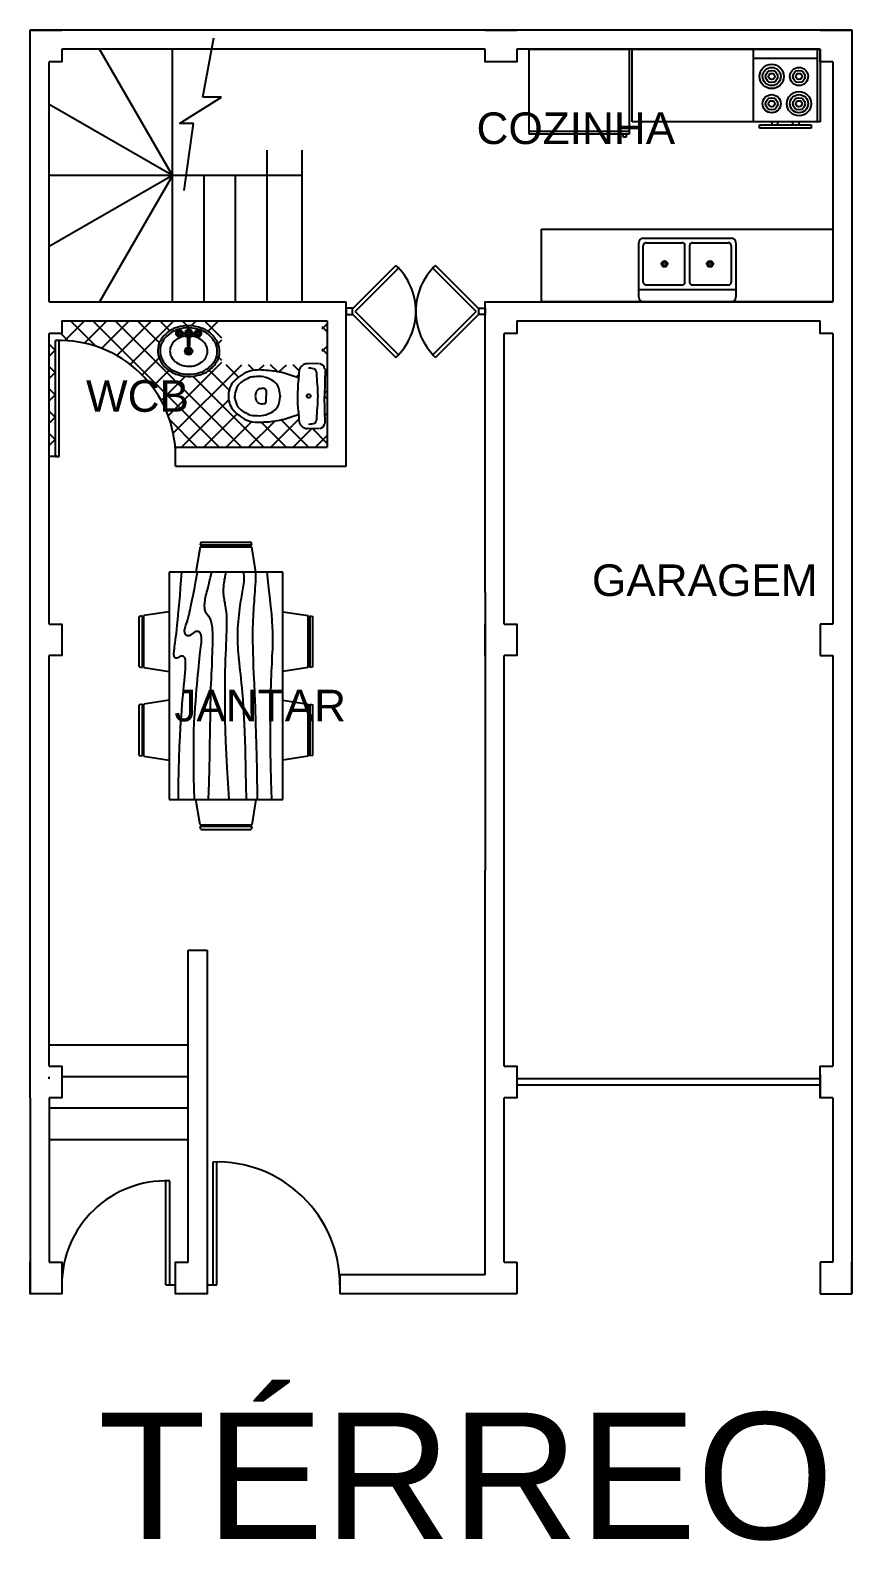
# Model space of a CAD drawing. Header units: millimetres. Extents: x 56 to 278, y 60 to 182.
# Drawn here: x 55.9 to 120.9, y 60.4 to 180 of the extents above; entities that cross this region are included whole.
import ezdxf

# ---------------------------------------------------------------- set-up
doc = ezdxf.new("R2010")
doc.units = ezdxf.units.MM
doc.header["$MEASUREMENT"] = 0
doc.styles.add('Sandra2', font='arial.ttf')

msp = doc.modelspace()

# ---------------------------------------------------------------- linework, layer by layer
at = {"color": 5}
for p, q in [((55.88, 95.5), (55.88, 180)), ((120.88, 180), (55.88, 180)), ((120.88, 180), (120.88, 95.5)), ((91.88, 178.5), (58.38, 178.5)), ((118.38, 178.5), (94.38, 178.5)), ((57.38, 158.5), (57.38, 177.5)), ((119.38, 177.5), (119.38, 158.5)), ((57.38, 158.5), (80.88, 158.5)), ((80.88, 145.5), (80.88, 158.5)), ((91.88, 135.5), (91.88, 158.5)), ((58.38, 157), (67.38, 157)), ((58.38, 157), (79.38, 157)), ((58.38, 157), (58.38, 156)), ((79.38, 157), (79.38, 147)), ((94.38, 157), (99.38, 157)), ((94.38, 157), (101.88, 157)), ((94.38, 157), (99.38, 157)), ((101.88, 157), (118.38, 157)), ((57.38, 149), (57.38, 156)), ((57.38, 136.5), (57.38, 156)), ((58.38, 156), (57.38, 156)), ((93.38, 133), (93.38, 156)), ((119.38, 156), (119.38, 133)), ((57.38, 141.5), (57.38, 149)), ((67.38, 147), (79.38, 147)), ((67.38, 145.5), (67.38, 147)), ((67.38, 145.5), (80.88, 145.5)), ((57.38, 133), (57.38, 140)), ((91.88, 135.5), (91.88, 113.5)), ((119.38, 133), (118.38, 133)), ((118.38, 133), (118.38, 130.5)), ((57.38, 108), (57.38, 130.5)), ((93.38, 98), (93.38, 130.5)), ((118.38, 130.5), (119.38, 130.5)), ((119.38, 130.5), (119.38, 119.35)), ((119.38, 119.35), (119.38, 102.35)), ((91.88, 81.5), (91.88, 113.5)), ((57.38, 98), (57.38, 108)), ((68.38, 107.18), (69.88, 107.18)), ((68.38, 82.5), (68.38, 107.18)), ((69.88, 107.18), (69.88, 80)), ((119.38, 102.35), (119.38, 98.85)), ((119.38, 98.85), (119.38, 98)), ((57.38, 97), (57.38, 97.18)), ((118.38, 97.35), (118.38, 95.5)), ((55.88, 95.5), (55.88, 80)), ((57.38, 95.5), (57.38, 82.5)), ((93.38, 82.5), (93.38, 95.5)), ((119.38, 95.5), (118.38, 95.5)), ((119.38, 95.5), (119.38, 82.5)), ((120.88, 95.5), (120.88, 80)), ((93.38, 82.5), (94.38, 82.5)), ((94.38, 82.5), (94.38, 80)), ((119.38, 82.5), (118.38, 82.5)), ((118.38, 82.5), (118.38, 80)), ((120.88, 80), (120.88, 82.5)), ((91.88, 81.5), (80.38, 81.5)), ((80.38, 81.5), (80.38, 80)), ((94.38, 80), (80.38, 80)), ((94.38, 80), (91.88, 80)), ((118.38, 80), (120.88, 80))]:
    msp.add_line(p, q, dxfattribs=at)
for p, q in [((69.53, 174.71), (70.4, 179.39)), ((67.13, 168.5), (61.35, 178.5)), ((67.13, 158.5), (67.13, 178.5)), ((67.68, 172.62), (71.01, 174.71)), ((71.01, 174.71), (69.53, 174.71)), ((67.13, 168.5), (57.38, 174.13)), ((68.79, 172.62), (67.68, 172.62)), ((68.05, 167.32), (68.79, 172.62)), ((74.63, 160.5), (74.63, 170.5)), ((77.38, 160.5), (77.38, 170.5)), ((67.13, 168.5), (57.38, 162.87)), ((77.38, 168.5), (57.38, 168.5)), ((77.38, 168.5), (57.38, 168.5)), ((67.13, 168.5), (61.35, 158.5)), ((69.63, 158.5), (69.63, 168.5)), ((72.13, 158.5), (72.13, 168.5)), ((74.63, 158.5), (74.63, 168.5)), ((77.38, 158.5), (77.38, 168.5)), ((58.61, 155.44), (60.17, 157)), ((61.09, 154.98), (59.06, 157)), ((60.17, 155.23), (61.94, 157)), ((70.83, 147), (60.83, 157)), ((61.52, 154.82), (63.7, 157)), ((72.6, 147), (62.6, 157)), ((62.72, 154.25), (65.47, 157)), ((63.78, 153.54), (67.24, 157)), ((66.1, 155.27), (64.37, 157)), ((66.92, 156.21), (66.13, 157)), ((68.29, 156.61), (67.9, 157)), ((68.61, 156.6), (69.01, 157)), ((69.94, 156.16), (70.78, 157)), ((78.98, 156.37), (79.38, 156.76)), ((58.87, 155.42), (58.3, 156)), ((70.74, 155.2), (71.03, 155.49)), ((79.38, 156.13), (78.98, 156.53)), ((57.88, 154.65), (57.38, 155.15)), ((78.98, 154.6), (79.38, 154.99)), ((79.38, 154.36), (78.98, 154.76)), ((57.88, 152.88), (57.38, 153.38)), ((64.72, 152.71), (66.07, 154.06)), ((65.54, 151.77), (66.85, 153.08)), ((66.79, 149.48), (71.03, 153.72)), ((67.19, 148.11), (72.61, 153.53)), ((71.62, 151.52), (70.04, 153.09)), ((71.03, 153.87), (70.79, 154.11)), ((72.36, 152.55), (71.37, 153.53)), ((73.58, 153.09), (73.14, 153.53)), ((73.96, 153.11), (74.38, 153.53)), ((75.47, 152.97), (74.9, 153.53)), ((75.56, 152.95), (76.15, 153.53)), ((77.15, 153.05), (76.67, 153.53)), ((57.38, 152.44), (57.88, 152.94)), ((66.23, 150.69), (68.16, 152.61)), ((74.37, 147), (68.75, 152.62)), ((76.92, 152.54), (77.12, 152.74)), ((79.38, 152.6), (79.2, 152.78)), ((57.88, 151.12), (57.38, 151.62)), ((57.38, 150.67), (57.88, 151.17)), ((67.85, 147), (71.58, 150.74)), ((79.16, 151.25), (79.38, 151.46)), ((79.38, 150.83), (79.16, 151.05)), ((57.88, 149.35), (57.38, 149.85)), ((69.61, 147), (72.24, 149.63)), ((79.19, 149.51), (79.38, 149.69)), ((57.38, 148.9), (57.88, 149.4)), ((69.06, 147), (66.91, 149.16)), ((71.38, 147), (73.41, 149.02)), ((73.15, 147), (75.22, 149.07)), ((76.13, 147), (74.16, 148.97)), ((77.9, 147), (75.74, 149.17)), ((76.69, 147), (78.16, 148.47)), ((79.38, 147.29), (78.2, 148.47)), ((57.88, 147.58), (57.38, 148.08)), ((57.38, 147.14), (57.88, 147.64)), ((78.45, 147), (79.38, 147.92)), ((68.38, 99.68), (57.38, 99.68)), ((68.38, 97.18), (58.38, 97.18)), ((68.38, 94.68), (57.38, 94.68)), ((68.38, 92.18), (57.38, 92.18))]:
    msp.add_line(p, q)
at = {"color": 6}
for p, q in [((95.34, 171.78), (95.34, 178.5)), ((95.34, 178.5), (103.26, 178.5)), ((103.26, 178.5), (103.26, 171.78)), ((103.5, 178.5), (118.38, 178.5)), ((103.5, 172.74), (103.5, 178.5)), ((113.1, 172.74), (113.1, 178.5)), ((113.1, 178.5), (118.14, 178.5)), ((118.14, 178.5), (118.14, 172.74)), ((118.38, 178.5), (118.38, 172.74)), ((113.1, 177.78), (118.14, 177.78)), ((118.38, 172.74), (103.5, 172.74)), ((118.14, 172.74), (113.1, 172.74)), ((113.58, 172.26), (113.58, 172.5)), ((113.58, 172.5), (117.66, 172.5)), ((117.66, 172.26), (113.58, 172.26)), ((114.54, 172.74), (114.54, 172.5)), ((115.02, 172.5), (115.02, 172.74)), ((116.22, 172.5), (116.22, 172.74)), ((116.7, 172.74), (116.7, 172.5)), ((117.66, 172.5), (117.66, 172.26)), ((95.34, 172.02), (103.26, 172.02)), ((103.26, 171.78), (95.34, 171.78)), ((102.78, 171.54), (102.78, 171.78)), ((103.02, 171.54), (102.78, 171.54)), ((103.02, 171.78), (103.02, 171.54)), ((96.34, 164.26), (119.38, 164.26)), ((96.34, 158.5), (96.34, 164.26)), ((119.38, 164.26), (119.38, 158.5)), ((104.02, 158.86), (104.02, 163.18)), ((104.38, 163.54), (111.34, 163.54)), ((104.38, 160.06), (104.38, 162.94)), ((104.62, 163.18), (107.44, 163.18)), ((107.68, 160.06), (107.68, 162.94)), ((108.04, 162.94), (108.04, 160.06)), ((108.28, 163.18), (111.1, 163.18)), ((111.34, 162.94), (111.34, 160.06)), ((111.7, 163.18), (111.7, 158.86)), ((111.7, 159.46), (104.02, 159.46)), ((107.44, 159.82), (104.62, 159.82)), ((111.1, 159.82), (108.28, 159.82)), ((119.38, 158.5), (96.34, 158.5)), ((111.34, 158.5), (104.38, 158.5)), ((67.59, 156.03), (67.54, 156.03)), ((67.59, 155.98), (67.54, 155.98)), ((67.66, 156.1), (67.66, 156.15)), ((67.66, 155.9), (67.66, 155.85)), ((67.71, 156.1), (67.71, 156.15)), ((67.71, 155.9), (67.71, 155.85)), ((67.78, 156.03), (67.84, 156.03)), ((67.78, 155.98), (67.84, 155.98)), ((68.31, 155.83), (68.31, 155.1)), ((68.51, 155.1), (68.51, 155.83)), ((69.04, 156.03), (68.99, 156.03)), ((69.04, 155.98), (68.99, 155.98)), ((69.11, 156.1), (69.11, 156.15)), ((69.11, 155.9), (69.11, 155.85)), ((69.16, 156.1), (69.16, 156.15)), ((69.16, 155.9), (69.16, 155.85)), ((69.23, 156.03), (69.29, 156.03)), ((69.23, 155.98), (69.29, 155.98)), ((68.21, 154.6), (68.61, 154.6)), ((68.41, 154.8), (68.41, 154.4))]:
    msp.add_line(p, q, dxfattribs=at)
at = {"color": 1}
for p, q in [((81.38, 157.96), (84.81, 161.39)), ((81.59, 157.75), (85.02, 161.18)), ((91.17, 157.75), (87.74, 161.18)), ((91.38, 157.96), (87.95, 161.39)), ((58.38, 156.98), (58.4, 157)), ((81.38, 157.54), (84.81, 154.11)), ((81.59, 157.75), (85.02, 154.32)), ((91.17, 157.75), (87.74, 154.32)), ((91.38, 157.54), (87.95, 154.11)), ((57.38, 155.98), (57.4, 156)), ((57.88, 146.25), (57.88, 155.45)), ((58.18, 146.25), (58.18, 155.45)), ((67.65, 155.65), (67.74, 155.73)), ((57.44, 146.25), (57.38, 146.31)), ((58.18, 146.25), (57.38, 146.25)), ((67.38, 146.92), (67.35, 146.95)), ((67.37, 146.53), (67.38, 146.53)), ((118.38, 97), (94.38, 97)), ((118.38, 96.5), (94.38, 96.5)), ((70.35, 80.7), (70.35, 90.43)), ((70.65, 80.7), (70.65, 90.43)), ((66.61, 80.7), (66.61, 88.93)), ((66.91, 80.7), (66.91, 88.92)), ((66.61, 80.7), (67.38, 80.7)), ((69.88, 80.7), (70.65, 80.7))]:
    msp.add_line(p, q, dxfattribs=at)
at = {"color": 0}
for p, q in [((71.03, 155.64), (69.67, 157)), ((57.38, 154.21), (57.88, 154.71)), ((74.92, 147), (77.13, 149.22))]:
    msp.add_line(p, q, dxfattribs=at)
at = {"color": 6, "linetype": 'ByBlock'}
for p, q in [((78.73, 153.62), (77.81, 153.6)), ((79.2, 153.2), (79.16, 151.04)), ((72.07, 151.23), (72.07, 151.11)), ((72.07, 151.11), (72.07, 151.03)), ((72.07, 150.97), (72.07, 151.05)), ((72.07, 150.97), (72.07, 151.05)), ((72.07, 150.85), (72.07, 150.97)), ((74.54, 151.52), (74.54, 151.04)), ((74.54, 150.56), (74.54, 151.04)), ((75.66, 151.06), (75.66, 150.97)), ((79.2, 148.87), (79.16, 151.04)), ((78.73, 148.45), (77.81, 148.48))]:
    msp.add_line(p, q, dxfattribs=at)
at = {"color": 1, "linetype": 'Continuous'}
for p, q in [((57.88, 146.25), (58.18, 146.25)), ((66.61, 80.7), (66.91, 80.7))]:
    msp.add_line(p, q, dxfattribs=at)
at = {"color": 6, "linetype": 'Continuous'}
for p, q in [((69.31, 139.11), (68.99, 137.11)), ((69.31, 139.11), (73.42, 139.11)), ((69.37, 139.49), (69.33, 139.24)), ((73.4, 139.24), (69.33, 139.24)), ((69.37, 139.49), (73.37, 139.49)), ((73.4, 139.24), (73.37, 139.49)), ((73.74, 137.11), (73.42, 139.11)), ((66.87, 137.11), (66.87, 119.11)), ((75.87, 137.11), (66.87, 137.11)), ((75.87, 119.11), (75.87, 137.11)), ((66.87, 133.98), (64.87, 133.67)), ((75.86, 133.98), (77.86, 133.67)), ((64.74, 133.65), (64.49, 133.61)), ((64.49, 129.61), (64.49, 133.61)), ((64.74, 133.65), (64.74, 129.57)), ((64.87, 129.55), (64.87, 133.67)), ((77.87, 129.55), (77.87, 133.67)), ((77.99, 133.65), (77.99, 129.57)), ((77.99, 133.65), (78.24, 133.61)), ((78.24, 129.61), (78.24, 133.61)), ((64.49, 129.61), (64.74, 129.57)), ((64.86, 129.55), (66.87, 129.24)), ((77.87, 129.55), (75.86, 129.24)), ((78.24, 129.61), (77.99, 129.57)), ((66.87, 126.98), (64.87, 126.67)), ((75.86, 126.98), (77.86, 126.67)), ((64.74, 126.65), (64.49, 126.61)), ((64.49, 122.61), (64.49, 126.61)), ((64.74, 126.65), (64.74, 122.57)), ((64.87, 122.55), (64.87, 126.67)), ((77.87, 122.55), (77.87, 126.67)), ((77.99, 126.65), (77.99, 122.57)), ((77.99, 126.65), (78.24, 126.61)), ((78.24, 122.61), (78.24, 126.61)), ((64.49, 122.61), (64.74, 122.57)), ((64.86, 122.55), (66.87, 122.24)), ((77.87, 122.55), (75.86, 122.24)), ((78.24, 122.61), (77.99, 122.57)), ((66.87, 119.11), (75.87, 119.11)), ((69.31, 117.11), (68.99, 119.11)), ((73.74, 119.11), (73.42, 117.11)), ((69.31, 117.11), (73.42, 117.11)), ((73.4, 116.99), (69.33, 116.99)), ((69.37, 116.74), (69.33, 116.99)), ((69.37, 116.74), (73.37, 116.74)), ((73.4, 116.99), (73.37, 116.74))]:
    msp.add_line(p, q, dxfattribs=at)
at = {"color": 5}
for points in [[(55.88, 177.5), (55.88, 180), (58.38, 180)], [(91.88, 180), (94.38, 180)], [(118.38, 180), (120.88, 180), (120.88, 177.5)], [(58.38, 178.5), (58.38, 177.5), (57.38, 177.5)], [(94.38, 178.5), (94.38, 177.5), (91.88, 177.5), (91.88, 178.5)], [(119.38, 177.5), (118.38, 177.5), (118.38, 178.5)], [(55.88, 156), (55.88, 158.5)], [(57.38, 158.5), (58.38, 158.5)], [(91.88, 156), (91.88, 158.5), (119.38, 158.5)], [(120.88, 158.5), (120.88, 156)], [(94.38, 157), (94.38, 156), (93.38, 156)], [(119.38, 156), (118.38, 156), (118.38, 157)], [(55.88, 130.5), (55.88, 133)], [(57.38, 133), (58.38, 133), (58.38, 130.5), (57.38, 130.5)], [(91.88, 130.5), (91.88, 130.5), (91.88, 133)], [(93.38, 133), (94.38, 133), (94.38, 130.5), (93.38, 130.5)], [(55.88, 95.5), (55.88, 98)], [(57.38, 98), (58.38, 98), (58.38, 95.5), (57.38, 95.5)], [(91.88, 95.5), (91.88, 98)], [(93.38, 98), (94.38, 98), (94.38, 95.5), (93.38, 95.5)], [(119.38, 95.5), (118.38, 95.5), (118.38, 98), (119.38, 98)], [(120.88, 98), (120.88, 95.5)], [(57.38, 82.5), (58.38, 82.5), (58.38, 80), (55.88, 80), (55.88, 82.5)], [(69.88, 82.5), (69.88, 80), (67.38, 80), (67.38, 82.5), (68.38, 82.5)], [(91.88, 81.5), (91.88, 82.5)]]:
    msp.add_lwpolyline(points, dxfattribs=at)
at = {"color": 1}
for points in [[(80.88, 157.5), (81.38, 157.5), (81.38, 158), (80.88, 158)], [(91.88, 157.5), (91.38, 157.5), (91.38, 158), (91.88, 158)]]:
    msp.add_lwpolyline(points, close=True, dxfattribs=at)
at = {"color": 6, "linetype": 'Continuous'}
for points in [[(67.62, 119.11), (67.62, 120.32), (67.64, 121.41), (67.66, 122.4), (67.69, 123.29), (67.73, 124.1), (67.77, 124.84), (67.82, 125.51), (67.87, 126.12), (67.91, 126.69), (67.96, 127.21), (68, 127.69), (68.04, 128.12), (68.08, 128.51), (68.11, 128.86), (68.14, 129.16), (68.16, 129.42), (68.17, 129.65), (68.17, 129.83), (68.17, 129.98), (68.16, 130.11), (68.15, 130.2), (68.13, 130.28), (68.1, 130.34), (68.07, 130.38), (68.04, 130.42), (68, 130.44), (67.97, 130.46), (67.92, 130.47), (67.88, 130.47), (67.84, 130.47), (67.8, 130.46), (67.76, 130.44), (67.72, 130.43), (67.69, 130.41), (67.65, 130.39), (67.62, 130.36), (67.58, 130.34), (67.55, 130.32), (67.52, 130.31), (67.49, 130.3), (67.46, 130.29), (67.43, 130.29), (67.4, 130.3), (67.37, 130.31), (67.34, 130.33), (67.32, 130.36), (67.3, 130.39), (67.28, 130.42), (67.27, 130.47), (67.26, 130.52), (67.25, 130.57), (67.25, 130.64), (67.25, 130.72), (67.26, 130.82), (67.27, 130.92), (67.28, 131.05), (67.3, 131.19), (67.32, 131.35), (67.35, 131.54), (67.37, 131.75), (67.4, 132), (67.44, 132.27), (67.47, 132.58), (67.51, 132.93), (67.55, 133.33), (67.59, 133.76), (67.64, 134.23), (67.68, 134.74), (67.73, 135.28), (67.77, 135.86), (67.82, 136.47), (67.87, 137.11)], [(68.87, 119.11), (68.83, 120.87), (68.81, 122.32), (68.82, 123.51), (68.83, 124.47), (68.86, 125.25), (68.89, 125.89), (68.93, 126.43), (68.97, 126.91), (69.01, 127.37), (69.04, 127.81), (69.08, 128.22), (69.11, 128.62), (69.15, 128.99), (69.18, 129.35), (69.21, 129.68), (69.24, 129.99), (69.27, 130.27), (69.3, 130.53), (69.33, 130.77), (69.36, 130.99), (69.38, 131.19), (69.4, 131.37), (69.42, 131.53), (69.43, 131.67), (69.43, 131.8), (69.43, 131.91), (69.43, 132), (69.41, 132.08), (69.4, 132.15), (69.38, 132.21), (69.35, 132.26), (69.32, 132.3), (69.29, 132.33), (69.25, 132.36), (69.21, 132.39), (69.17, 132.41), (69.13, 132.42), (69.08, 132.42), (69.04, 132.41), (68.99, 132.4), (68.94, 132.38), (68.9, 132.36), (68.85, 132.33), (68.8, 132.29), (68.76, 132.26), (68.71, 132.22), (68.66, 132.19), (68.62, 132.15), (68.57, 132.12), (68.52, 132.1), (68.48, 132.08), (68.43, 132.07), (68.39, 132.06), (68.34, 132.06), (68.3, 132.07), (68.26, 132.09), (68.22, 132.12), (68.19, 132.16), (68.16, 132.2), (68.13, 132.25), (68.11, 132.31), (68.1, 132.38), (68.09, 132.45), (68.09, 132.53), (68.11, 132.61), (68.13, 132.7), (68.16, 132.8), (68.19, 132.91), (68.24, 133.04), (68.29, 133.19), (68.34, 133.37), (68.4, 133.58), (68.46, 133.82), (68.52, 134.1), (68.59, 134.43), (68.67, 134.82), (68.76, 135.27), (68.87, 135.8), (68.98, 136.41), (69.12, 137.11)], [(69.99, 119.11), (70.03, 120.43), (70.06, 121.59), (70.09, 122.61), (70.1, 123.5), (70.11, 124.29), (70.12, 124.97), (70.13, 125.58), (70.14, 126.13), (70.14, 126.63), (70.16, 127.1), (70.17, 127.53), (70.18, 127.93), (70.19, 128.3), (70.21, 128.67), (70.22, 129.02), (70.24, 129.36), (70.26, 129.7), (70.27, 130.04), (70.28, 130.38), (70.3, 130.7), (70.31, 131.02), (70.32, 131.32), (70.32, 131.6), (70.32, 131.86), (70.32, 132.1), (70.32, 132.32), (70.31, 132.51), (70.29, 132.69), (70.27, 132.84), (70.25, 132.98), (70.23, 133.11), (70.2, 133.22), (70.17, 133.31), (70.13, 133.39), (70.09, 133.47), (70.05, 133.53), (70.01, 133.59), (69.97, 133.65), (69.93, 133.7), (69.89, 133.76), (69.85, 133.81), (69.81, 133.87), (69.78, 133.93), (69.75, 134), (69.73, 134.07), (69.7, 134.15), (69.69, 134.23), (69.68, 134.32), (69.67, 134.42), (69.67, 134.52), (69.68, 134.63), (69.69, 134.75), (69.71, 134.87), (69.73, 135), (69.75, 135.13), (69.78, 135.26), (69.82, 135.39), (69.85, 135.54), (69.9, 135.7), (69.95, 135.9), (70.01, 136.12), (70.07, 136.4), (70.15, 136.72), (70.24, 137.11)], [(71.62, 119.11), (71.53, 120.41), (71.46, 121.61), (71.41, 122.7), (71.36, 123.7), (71.33, 124.61), (71.31, 125.45), (71.3, 126.22), (71.29, 126.92), (71.29, 127.58), (71.29, 128.18), (71.3, 128.74), (71.31, 129.26), (71.32, 129.75), (71.33, 130.2), (71.35, 130.63), (71.37, 131.03), (71.38, 131.41), (71.4, 131.77), (71.41, 132.11), (71.42, 132.43), (71.43, 132.73), (71.43, 133.01), (71.43, 133.27), (71.43, 133.51), (71.42, 133.72), (71.4, 133.92), (71.38, 134.1), (71.36, 134.26), (71.34, 134.42), (71.31, 134.56), (71.29, 134.69), (71.26, 134.82), (71.24, 134.94), (71.22, 135.06), (71.2, 135.18), (71.19, 135.3), (71.18, 135.43), (71.17, 135.55), (71.17, 135.68), (71.18, 135.82), (71.19, 135.96), (71.2, 136.11), (71.22, 136.26), (71.24, 136.4), (71.26, 136.54), (71.29, 136.66), (71.31, 136.77), (71.32, 136.85), (71.34, 136.91), (71.35, 136.96), (71.35, 136.99), (71.36, 137.01), (71.36, 137.03), (71.36, 137.05), (71.37, 137.07), (71.37, 137.11)], [(72.99, 119.11), (72.94, 121.32), (72.9, 123.09), (72.85, 124.49), (72.81, 125.58), (72.76, 126.42), (72.72, 127.05), (72.68, 127.55), (72.64, 127.95), (72.6, 128.33), (72.56, 128.68), (72.53, 129.01), (72.5, 129.32), (72.47, 129.61), (72.44, 129.89), (72.41, 130.16), (72.39, 130.42), (72.36, 130.68), (72.34, 130.93), (72.33, 131.18), (72.31, 131.42), (72.3, 131.67), (72.3, 131.92), (72.3, 132.17), (72.3, 132.42), (72.31, 132.68), (72.33, 132.95), (72.35, 133.21), (72.37, 133.47), (72.4, 133.73), (72.43, 133.98), (72.46, 134.22), (72.49, 134.44), (72.52, 134.66), (72.55, 134.85), (72.58, 135.04), (72.61, 135.22), (72.64, 135.39), (72.67, 135.55), (72.7, 135.71), (72.73, 135.87), (72.76, 136.03), (72.78, 136.19), (72.8, 136.35), (72.81, 136.51), (72.81, 136.67), (72.8, 136.82), (72.78, 136.97), (72.74, 137.11)], [(73.87, 119.11), (73.82, 121.51), (73.77, 123.49), (73.73, 125.12), (73.69, 126.43), (73.65, 127.48), (73.61, 128.33), (73.58, 129.03), (73.55, 129.63), (73.53, 130.18), (73.52, 130.69), (73.51, 131.15), (73.5, 131.59), (73.5, 131.98), (73.5, 132.35), (73.5, 132.69), (73.51, 133.01), (73.52, 133.3), (73.53, 133.58), (73.54, 133.84), (73.56, 134.09), (73.57, 134.34), (73.59, 134.58), (73.61, 134.82), (73.63, 135.07), (73.65, 135.32), (73.67, 135.58), (73.68, 135.84), (73.7, 136.11), (73.72, 136.37), (73.73, 136.62), (73.74, 136.87), (73.74, 137.11)], [(74.99, 119.11), (74.95, 120.59), (74.92, 121.85), (74.9, 122.93), (74.88, 123.84), (74.88, 124.62), (74.88, 125.29), (74.88, 125.87), (74.89, 126.39), (74.89, 126.88), (74.91, 127.34), (74.92, 127.77), (74.93, 128.17), (74.94, 128.55), (74.96, 128.91), (74.97, 129.25), (74.99, 129.57), (75.01, 129.88), (75.02, 130.17), (75.03, 130.46), (75.05, 130.75), (75.06, 131.04), (75.06, 131.34), (75.06, 131.66), (75.06, 132), (75.06, 132.36), (75.04, 132.77), (75.02, 133.23), (74.98, 133.78), (74.92, 134.42), (74.84, 135.18), (74.74, 136.07), (74.62, 137.11)]]:
    msp.add_lwpolyline(points, dxfattribs=at)
at = {"color": 6}
for centre, radius in [((114.54, 176.34), 0.96), ((114.54, 176.34), 0.72), ((116.7, 176.34), 0.72), ((114.54, 176.34), 0.48), ((116.7, 176.34), 0.48), ((114.54, 174.18), 0.72), ((114.54, 174.18), 0.48), ((116.7, 174.18), 0.96), ((116.7, 174.18), 0.72), ((116.7, 174.18), 0.48), ((114.54, 174.18), 0.24), ((116.7, 174.18), 0.24), ((106.06, 161.5), 0.24), ((106.06, 161.5), 0.12), ((109.66, 161.5), 0.24), ((109.66, 161.5), 0.12), ((67.69, 156), 0.275), ((67.49, 156), 0.0559), ((67.69, 156), 0.1), ((67.69, 156.2), 0.0559), ((67.69, 155.8), 0.0559), ((67.89, 156), 0.0559), ((68.41, 156), 0.1), ((69.14, 156), 0.275), ((68.94, 156), 0.0559), ((69.14, 156), 0.1), ((69.14, 156.2), 0.0559), ((69.14, 155.8), 0.0559), ((69.34, 156), 0.0559), ((68.41, 154.6), 0.3), ((68.41, 154.6), 0.2)]:
    msp.add_circle(centre, radius, dxfattribs=at)
for centre in [(114.54, 176.34), (116.7, 176.34)]:
    msp.add_circle(centre, 0.24)
at = {"color": 6, "linetype": 'ByBlock'}
msp.add_circle((77.91, 151.05), 0.148, dxfattribs=at)
at = {"color": 6}
for centre, radius, start, end in [((104.38, 163.18), 0.36, 90, 180), ((104.62, 162.94), 0.24, 90, 180), ((107.44, 162.94), 0.24, 0, 90), ((108.28, 162.94), 0.24, 90, 180), ((111.1, 162.94), 0.24, 0, 90), ((111.34, 163.18), 0.36, 0, 90), ((104.62, 160.06), 0.24, 180, 270), ((107.44, 160.06), 0.24, 270, 0), ((108.28, 160.06), 0.24, 180, 270), ((111.1, 160.06), 0.24, 270, 0), ((104.38, 158.86), 0.36, 180, 270), ((111.34, 158.86), 0.36, 270, 0), ((67.69, 156), 0.2, 105.2407, 164.2093), ((67.69, 156), 0.2, 196.2342, 253.9047), ((67.69, 156), 0.2, 16.4413, 74.0789), ((67.69, 156), 0.2, 286.12, 344.0884), ((68.41, 156), 0.3, 289.6514, 250.3603), ((68.41, 156), 0.2, 300.3431, 239.7554), ((69.14, 156), 0.2, 106.12, 164.0884), ((69.14, 156), 0.2, 196.4413, 254.0789), ((69.14, 156), 0.2, 16.2342, 73.9047), ((69.14, 156), 0.2, 285.2407, 344.2093), ((68.41, 155.1), 0.1, 180, 0)]:
    msp.add_arc(centre, radius, start, end, dxfattribs=at)
at = {"color": 1}
for centre, radius, start, end in [((81.38, 157.75), 5, 313.2809, 46.7191), ((91.38, 157.75), 5, 133.2809, 226.7191), ((58.18, 146.25), 9.2, 0, 91.8687), ((70.65, 80.7), 9.73, 0, 91.7669), ((66.61, 80.7), 8.23, 87.911, 180)]:
    msp.add_arc(centre, radius, start, end, dxfattribs=at)
at = {"color": 6, "linetype": 'Continuous'}
for centre, radius, start, end in [((67.62, 154.63), 1.65, 151.318, 178.1545), ((68, 154.42), 2.08, 127.462, 151.318), ((68.02, 154.42), 1.91, 128.2295, 152.1329), ((68.23, 154.11), 2.48, 106.8873, 127.462), ((68.25, 154.12), 2.29, 107.758, 128.2295), ((68.16, 154.49), 1.26, 128.4889, 152.3763), ((68.31, 154.29), 1.5, 107.9819, 128.4889), ((68.38, 153.63), 2.98, 88.1545, 106.8873), ((68.4, 153.66), 2.78, 89.1926, 107.758), ((68.41, 153.99), 1.82, 96.799, 107.9819), ((68.4, 153.66), 2.78, 70.6271, 89.1926), ((68.38, 153.63), 2.98, 69.4216, 88.1545), ((68.41, 153.99), 1.82, 70.7366, 82.8106), ((68.51, 154.29), 1.5, 50.2296, 70.7366), ((68.56, 154.12), 2.29, 50.1556, 70.6271), ((68.56, 154.1), 2.48, 48.847, 69.4216), ((68.67, 154.48), 1.26, 26.3422, 50.2296), ((68.8, 154.41), 1.91, 26.2522, 50.1556), ((68.82, 154.4), 2.08, 24.9909, 48.847), ((67.62, 154.63), 1.65, 178.1545, 204.9909), ((67.65, 154.62), 1.5, 152.1329, 179.1926), ((67.65, 154.62), 1.5, 179.1926, 206.2522), ((67.92, 154.61), 0.989, 152.3763, 179.3593), ((67.92, 154.61), 0.989, 179.3593, 206.3422), ((68.91, 154.6), 0.989, 332.3763, 359.3593), ((68.91, 154.6), 0.989, 359.3593, 26.3422), ((69.18, 154.59), 1.5, 332.1329, 359.1926), ((69.18, 154.59), 1.5, 359.1926, 26.2522), ((69.21, 154.58), 1.65, 331.318, 358.1545), ((69.21, 154.58), 1.65, 358.1545, 24.9909), ((68.01, 154.81), 2.08, 204.9909, 228.847), ((68.02, 154.8), 1.91, 206.2522, 230.1556), ((68.27, 155.11), 2.48, 228.847, 249.4216), ((68.26, 155.09), 2.29, 230.1556, 250.6271), ((68.16, 154.73), 1.26, 206.3422, 230.2296), ((68.32, 154.92), 1.5, 230.2296, 250.7366), ((68.42, 155.22), 1.82, 250.7366, 269.3593), ((68.42, 155.22), 1.82, 269.3593, 287.9819), ((68.52, 154.92), 1.5, 287.9819, 308.4889), ((68.58, 155.08), 2.29, 287.758, 308.2295), ((68.59, 155.1), 2.48, 286.8873, 307.462), ((68.67, 154.72), 1.26, 308.4889, 332.3763), ((68.81, 154.79), 1.91, 308.2295, 332.1329), ((68.83, 154.79), 2.08, 307.462, 331.318), ((68.44, 155.58), 2.98, 249.4216, 268.1545), ((68.43, 155.55), 2.78, 250.6271, 269.1926), ((68.44, 155.58), 2.98, 268.1545, 286.8873), ((68.43, 155.55), 2.78, 269.1926, 287.758)]:
    msp.add_arc(centre, radius, start, end, dxfattribs=at)
at = {"color": 6, "linetype": 'ByBlock'}
for centre, radius, start, end in [((73.98, 150.1), 3.01, 83.107, 108.9218), ((74.15, 146.01), 7.08, 76.633, 88.2672), ((90.18, 151.62), 13.1, 173.6193, 177.2613), ((77.82, 152.92), 0.68, 90.7204, 167.1104), ((78.01, 152.31), 0.938, 73.267, 96.91), ((78.18, 152.87), 0.367, 357.7188, 68.9459), ((78.77, 153.19), 0.4, 1.5838, 87.7008), ((73.1, 151.17), 1.52, 148.0544, 170.8764), ((73.79, 150.62), 2.4, 126.9523, 145.5243), ((74.12, 150.85), 2.08, 150.0882, 169.3255), ((73.88, 150.51), 2.09, 114.1431, 138.7064), ((74.38, 150.03), 3.22, 115.2381, 129.0656), ((73.55, 151.6), 0.967, 83.8941, 122.4292), ((73.98, 150.34), 2.25, 80.1894, 99.0951), ((73.95, 150.57), 2.02, 59.3161, 78.3114), ((74.57, 151.4), 1, 27.572, 65.5168), ((73.13, 150.85), 2.54, 4.7652, 23.504), ((70.04, 132.91), 20.8, 70.1737, 73.9457), ((89.58, 150.96), 12.56, 174.1504, 185.1342), ((-8.41, 146.78), 87.17, 2.8041, 3.9944), ((72.72, 151.12), 1.16, 165.4907, 184.7658), ((72.72, 150.95), 1.16, 175.2342, 194.5093), ((73.1, 150.91), 1.52, 189.1236, 211.9456), ((74.12, 151.23), 2.08, 190.6745, 209.9118), ((74.99, 150.9), 1.32, 157.7699, 173.6991), ((74.99, 151.18), 1.32, 186.3009, 202.2301), ((74.23, 151.13), 0.543, 118.4312, 149.9218), ((74.23, 150.95), 0.543, 210.0782, 241.5688), ((74.27, 150.22), 1.42, 85.4684, 102.2543), ((74.38, 151.48), 0.153, 0.9519, 88.3327), ((73.13, 151.23), 2.54, 336.496, 355.2348), ((-8.41, 155.3), 87.17, 356.0056, 357.1959), ((73.79, 151.46), 2.4, 214.4757, 233.0477), ((73.88, 151.57), 2.09, 221.2936, 245.8569), ((74.38, 152.05), 3.22, 230.9344, 244.7619), ((73.55, 150.48), 0.967, 237.5708, 276.1059), ((73.98, 151.74), 2.25, 260.9049, 279.8106), ((74.27, 151.86), 1.42, 257.7457, 274.5316), ((73.95, 151.51), 2.02, 281.6886, 300.6839), ((74.38, 150.6), 0.153, 271.6673, 359.0481), ((74.57, 150.68), 1, 294.4832, 332.428), ((70.04, 169.17), 20.8, 286.0543, 289.8263), ((90.18, 150.46), 13.1, 182.7387, 186.3807), ((73.98, 151.98), 3.01, 251.0782, 276.893), ((74.15, 156.07), 7.08, 271.7328, 283.367), ((77.82, 149.16), 0.68, 192.8896, 269.2796), ((78.01, 149.77), 0.938, 263.09, 286.733), ((78.18, 149.21), 0.367, 291.0541, 2.2812), ((78.77, 148.89), 0.4, 272.2992, 358.4162)]:
    msp.add_arc(centre, radius, start, end, dxfattribs=at)

# ---------------------------------------------------------------- texts
at = {"color": 3, "style": 'Sandra2'}
for s, height, p in [('COZINHA', 2.5, (91.19, 170.99)), ('WCB', 2.5, (60.29, 149.8)), ('GARAGEM', 2.5, (100.32, 135.22)), ('JANTAR', 2.5, (67.28, 125.3)), ('TÉRREO', 10, (61.25, 60.59))]:
    msp.add_text(s, height=height, dxfattribs=at).set_placement(p)

doc.saveas('drawing.dxf')
